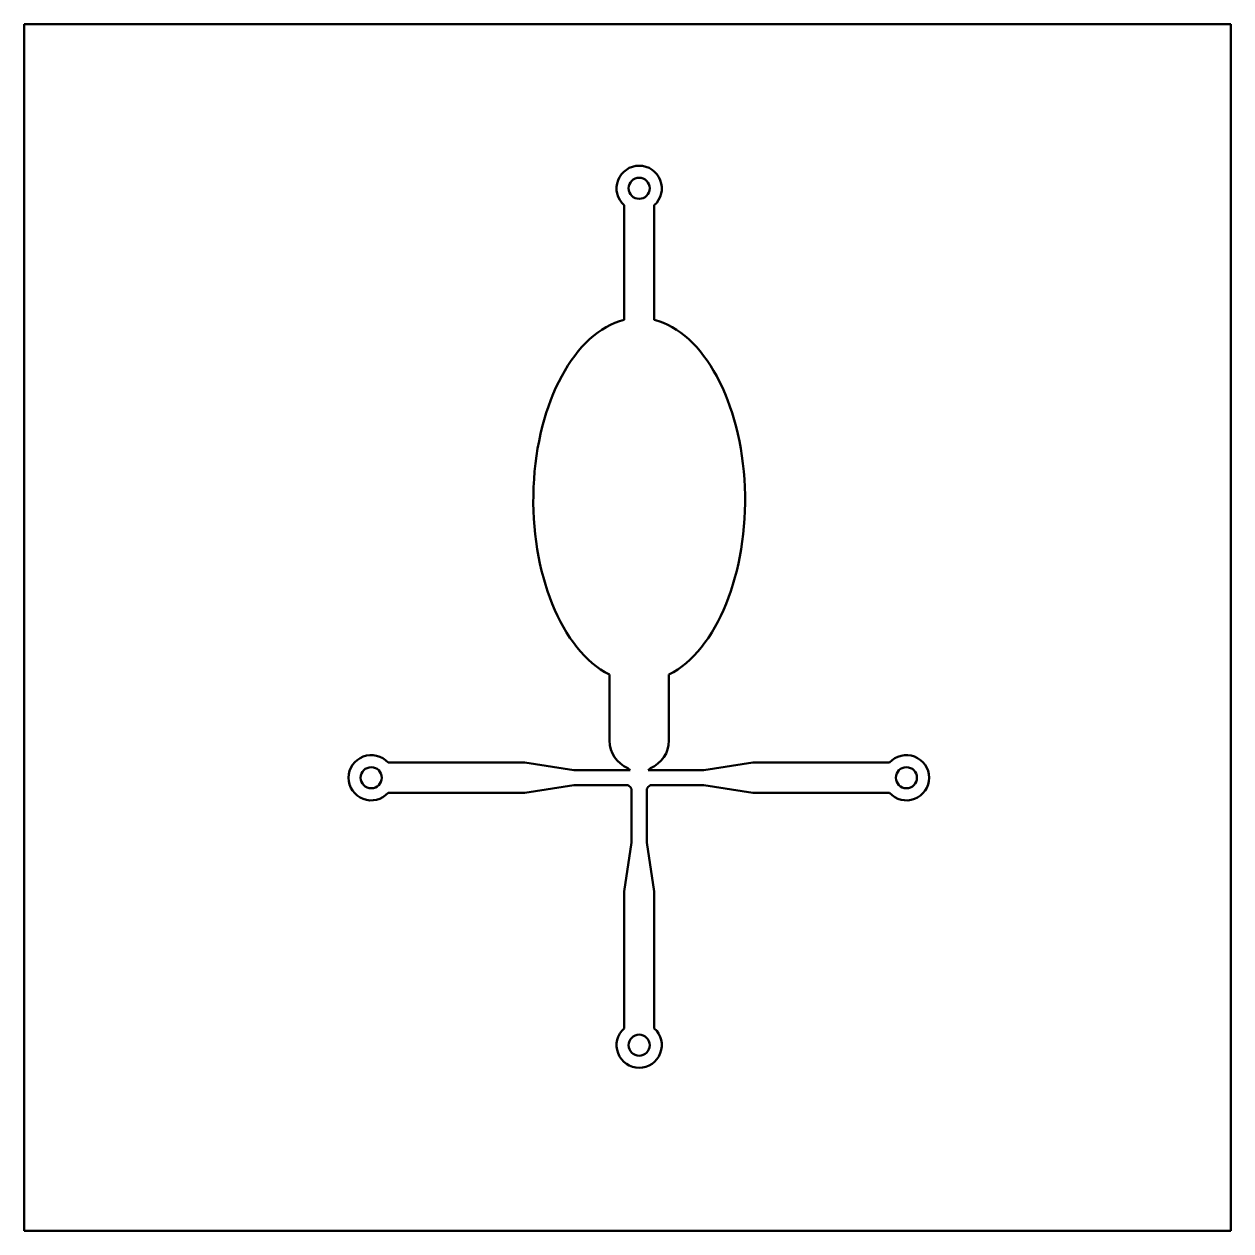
# Model space of a CAD drawing. Header units: millimetres. Extents: x 2.5 to 42.5, y 2.8 to 42.8.
import ezdxf

# ---------------------------------------------------------------- set-up
doc = ezdxf.new("R2010")
doc.units = ezdxf.units.MM
doc.layers.add('Visible (ISO)', color=7, linetype='Continuous', lineweight=50)

msp = doc.modelspace()

# ---------------------------------------------------------------- linework, layer by layer
at = {"layer": 'Visible (ISO)'}
for p, q in [((2.523, 42.772), (42.523, 42.772)), ((2.523, 2.772), (2.523, 42.772)), ((42.523, 42.772), (42.523, 2.772)), ((22.41, 32.966), (22.41, 36.771)), ((23.41, 36.771), (23.41, 32.966)), ((21.924, 19.023), (21.924, 21.209)), ((23.896, 21.209), (23.896, 19.023)), ((14.587, 18.292), (19.123, 18.292)), ((19.123, 18.292), (20.746, 18.042)), ((20.746, 18.042), (22.612, 18.042)), ((22.612, 18.042), (22.539, 18.109)), ((23.281, 18.109), (23.208, 18.042)), ((23.208, 18.042), (25.051, 18.042)), ((25.051, 18.042), (26.673, 18.292)), ((26.673, 18.292), (31.21, 18.292)), ((19.123, 17.292), (14.587, 17.292)), ((20.746, 17.542), (19.123, 17.292)), ((22.549, 17.542), (20.746, 17.542)), ((22.66, 15.644), (22.66, 17.424)), ((23.16, 17.424), (23.16, 15.644)), ((25.051, 17.542), (23.271, 17.542)), ((26.673, 17.292), (25.051, 17.542)), ((31.21, 17.292), (26.673, 17.292)), ((22.41, 14.021), (22.66, 15.644)), ((23.16, 15.644), (23.41, 14.021)), ((22.41, 9.485), (22.41, 14.021)), ((23.41, 14.021), (23.41, 9.485)), ((42.523, 2.772), (2.523, 2.772))]:
    msp.add_line(p, q, dxfattribs=at)
for centre in [(22.91, 37.33), (14.028, 17.792), (31.769, 17.792), (22.91, 8.926)]:
    msp.add_circle(centre, 0.35, dxfattribs=at)
for centre, radius, start, end in [((22.91, 37.33), 0.75, 311.8103, 228.1897), ((22.91, 19.023), 0.986, 180, 247.9204), ((22.91, 19.023), 0.986, 292.0796, 0), ((14.028, 17.792), 0.75, 41.8103, 318.1897), ((31.769, 17.792), 0.75, 221.8103, 138.1897), ((22.373, 17.266), 0.328, 28.8475, 57.3992), ((23.447, 17.266), 0.328, 122.6008, 151.1525), ((22.91, 8.926), 0.75, 131.8103, 48.1897)]:
    msp.add_arc(centre, radius, start, end, dxfattribs=at)
for start_param, end_param in [(3.284566, 5.998291), (0.284895, 2.998619)]:
    msp.add_ellipse((22.91, 26.997), major_axis=(0, -6.031), ratio=0.581849, start_param=start_param, end_param=end_param, dxfattribs=at)

doc.saveas('drawing.dxf')
